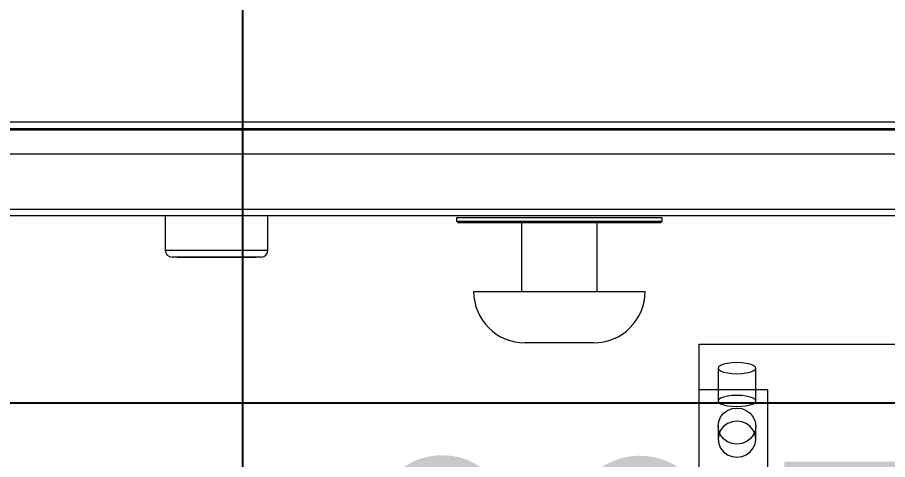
# Model space of a CAD drawing. Extents: x -2187 to 96136, y -11110 to 52208.
# Drawn here: x 48049.7 to 48303.6, y 18395 to 18523.9 of the extents above; entities that cross this region are included whole.
import ezdxf

# ---------------------------------------------------------------- set-up
doc = ezdxf.new("R2010")
doc.units = 0
doc.header["$LTSCALE"] = 1000
doc.header["$MEASUREMENT"] = 0
doc.linetypes.add('ACAD_ISO02W100', pattern=[15, 12, -3])
doc.linetypes.add('HIDDEN', pattern=[0.375, 0.25, -0.125])
doc.layers.add('洗衣房设备', color=4, linetype='Continuous')
doc.styles.add('-宋体', font='', dxfattribs={"width": 0.8})
doc.styles.add('HZHT', font='hztxt_e.shx', dxfattribs={"width": 1.5, "bigfont": 'hztxt.shx'})
doc.styles.get('-宋体').set_extended_font_data('SimSun')
doc.dimstyles.new('50', dxfattribs={"dimscale": 30, "dimtxt": 3.5, "dimasz": 1.5, "dimexe": 0.8, "dimexo": 2, "dimgap": 0.8, "dimtad": 1, "dimdec": 0, "dimrnd": 5, "dimzin": 0, "dimdsep": 46, "dimtxsty": '-宋体', "dimblk": 'OBLIQUE', "dimcen": 0.6, "dimdle": 0.8, "dimclrd": 6, "dimclre": 6, "dimclrt": 6, "dimadec": 0, "dimazin": 0, "dimtfac": 1, "dimtdec": 0, "dimtofl": 0, "dimtmove": 2, "dimatfit": 3, "dimldrblk": 'OBLIQUE', "dimfxl": 0, "dimtolj": 1, "dimtzin": 0, "dimarcsym": 0})
doc.dimstyles.new('75', dxfattribs={"dimscale": 100, "dimtxt": 3, "dimasz": 1, "dimexe": 1, "dimexo": 1, "dimgap": 0.2, "dimtad": 1, "dimdec": 0, "dimrnd": 10, "dimzin": 0, "dimdsep": 46, "dimtxsty": 'HZHT', "dimblk1": 'ARCHTICK', "dimblk2": 'ARCHTICK', "dimsah": 1, "dimcen": 1, "dimdle": 0.5, "dimclrd": 1, "dimclre": 1, "dimadec": 0, "dimazin": 0, "dimtfac": 1, "dimtdec": 0, "dimtix": 1, "dimtmove": 2, "dimatfit": 3, "dimfxl": 0, "dimtolj": 1, "dimtzin": 0, "dimarcsym": 0})

# ---------------------------------------------------------------- blocks, each defined once
blk = doc.blocks.new('_ArchTick')
at = {"color": 0, "linetype": 'ByBlock', "const_width": 0.4}
blk.add_lwpolyline([(-0.5, -0.5), (0.5, 0.5)], dxfattribs=at)
blk = doc.blocks.new('*D128')
at = {"color": 1, "linetype": 'ACAD_ISO02W100', "lineweight": -2, "ltscale": 750}
for p, q in [((46340.1, 18544.5), (46340.1, 17223.45)), ((50290.1, 18544.5), (50290.1, 17223.45)), ((46290.1, 17323.45), (47159.52, 17323.45)), ((50340.1, 17323.45), (48409.52, 17323.45))]:
    blk.add_line(p, q, dxfattribs=at)
at = {"layer": 'Defpoints', "color": 0, "linetype": 'ACAD_ISO02W100', "ltscale": 750}
for p in [(46340.1, 18644.5), (50290.1, 18644.5), (50290.1, 17323.45)]:
    blk.add_point(p, dxfattribs=at)
at = {"color": 1, "linetype": 'ACAD_ISO02W100', "lineweight": -2, "ltscale": 750, "xscale": 100, "yscale": 100, "zscale": 100, "rotation": 180}
blk.add_blockref('_ArchTick', (46340.1, 17323.45), dxfattribs=at)
at = {"color": 1, "linetype": 'ACAD_ISO02W100', "lineweight": -2, "ltscale": 750, "xscale": 100, "yscale": 100, "zscale": 100}
blk.add_blockref('_ArchTick', (50290.1, 17323.45), dxfattribs=at)
at = {"color": 0, "linetype": 'ACAD_ISO02W100', "ltscale": 750, "insert": (47784.52, 17473.45), "char_height": 300, "attachment_point": 2, "style": 'HZHT'}
blk.add_mtext('\\A1;3950', dxfattribs=at)
blk = doc.blocks.new('_OBLIQUE')
at = {"color": 0, "linetype": 'ByBlock'}
blk.add_line((-0.5, -0.5), (0.5, 0.5), dxfattribs=at)
blk = doc.blocks.new('*D116')
at = {"layer": 'Defpoints', "color": 0, "linetype": 'ACAD_ISO02W100', "ltscale": 750}
for p in [(48115.36, 18776.32), (47818.1, 18411.5), (48524.11, 18411.5)]:
    blk.add_point(p, dxfattribs=at)
at = {"layer": '洗衣房设备', "color": 6, "linetype": 'ACAD_ISO02W100', "lineweight": -2, "ltscale": 750}
for p, q in [((48524.11, 18800.32), (48524.11, 18387.5)), ((48175.36, 18776.32), (48548.11, 18776.32)), ((47878.1, 18411.5), (48548.11, 18411.5))]:
    blk.add_line(p, q, dxfattribs=at)
at = {"layer": '洗衣房设备', "color": 6, "linetype": 'ACAD_ISO02W100', "lineweight": -2, "ltscale": 750, "xscale": 45, "yscale": 45, "zscale": 45}
for p, rotation in [((48524.11, 18776.32), 90), ((48524.11, 18411.5), 270)]:
    blk.add_blockref('_OBLIQUE', p, dxfattribs=dict(at, rotation=rotation))
at = {"layer": '洗衣房设备', "color": 6, "linetype": 'ACAD_ISO02W100', "ltscale": 750, "insert": (48447.61, 18593.91), "char_height": 105, "attachment_point": 5, "rotation": 90, "style": '-宋体'}
blk.add_mtext('\\A1;365', dxfattribs=at)
blk = doc.blocks.new('*D117')
at = {"layer": 'Defpoints', "color": 0, "linetype": 'ACAD_ISO02W100', "ltscale": 750}
for p in [(48115.36, 18776.32), (48350.1, 18644.5), (48350.1, 18267.54)]:
    blk.add_point(p, dxfattribs=at)
at = {"layer": '洗衣房设备', "color": 6, "linetype": 'ACAD_ISO02W100', "lineweight": -2, "ltscale": 750}
for p, q in [((48115.36, 18716.32), (48115.36, 18243.54)), ((48350.1, 18584.5), (48350.1, 18243.54)), ((48091.36, 18267.54), (48374.1, 18267.54))]:
    blk.add_line(p, q, dxfattribs=at)
at = {"layer": '洗衣房设备', "color": 6, "linetype": 'ACAD_ISO02W100', "lineweight": -2, "ltscale": 750, "xscale": 45, "yscale": 45, "zscale": 45, "rotation": 180}
blk.add_blockref('_OBLIQUE', (48115.36, 18267.54), dxfattribs=at)
at = {"layer": '洗衣房设备', "color": 6, "linetype": 'ACAD_ISO02W100', "lineweight": -2, "ltscale": 750, "xscale": 45, "yscale": 45, "zscale": 45}
blk.add_blockref('_OBLIQUE', (48350.1, 18267.54), dxfattribs=at)
at = {"layer": '洗衣房设备', "color": 6, "linetype": 'ACAD_ISO02W100', "ltscale": 750, "insert": (48232.73, 18344.04), "char_height": 105, "attachment_point": 5, "style": '-宋体'}
blk.add_mtext('\\A1;235', dxfattribs=at)

msp = doc.modelspace()

# ---------------------------------------------------------------- linework, layer by layer
at = {"color": 7, "linetype": 'Continuous', "lineweight": 15}
for p, q in [((47869.742, 18493.401), (48345.942, 18493.401)), ((47869.742, 18493.401), (48345.942, 18493.401)), ((47870.096, 18491.501), (48345.588, 18491.501)), ((47870.096, 18491.501), (48345.588, 18491.501)), ((47890.196, 18491.101), (48325.488, 18491.101)), ((47890.196, 18491.101), (48325.488, 18491.101)), ((48345.942, 18484.001), (47869.742, 18484.001)), ((48345.942, 18484.001), (47869.742, 18484.001)), ((48345.942, 18467.901), (47869.742, 18467.901)), ((48345.942, 18467.901), (47869.742, 18467.901)), ((48345.942, 18466.001), (47869.742, 18466.001)), ((48345.942, 18466.001), (47869.742, 18466.001)), ((48092.842, 18466.001), (48092.842, 18456.001)), ((48092.842, 18466.001), (48092.842, 18456.001)), ((48122.842, 18456.001), (48122.842, 18466.001)), ((48122.842, 18456.001), (48122.842, 18466.001)), ((48177.842, 18465.501), (48177.842, 18464.501)), ((48180.359, 18465.501), (48177.842, 18465.501)), ((48177.842, 18465.501), (48177.842, 18464.501)), ((48180.359, 18465.501), (48177.842, 18465.501)), ((48237.842, 18465.501), (48180.359, 18465.501)), ((48237.842, 18465.501), (48180.359, 18465.501)), ((48237.842, 18464.501), (48237.842, 18465.501)), ((48237.842, 18464.501), (48237.842, 18465.501)), ((48177.842, 18464.501), (48178.342, 18464.001)), ((48177.842, 18464.501), (48180.359, 18464.501)), ((48177.842, 18464.501), (48178.342, 18464.001)), ((48177.842, 18464.501), (48180.359, 18464.501)), ((48180.817, 18464.001), (48178.342, 18464.001)), ((48180.817, 18464.001), (48178.342, 18464.001)), ((48180.359, 18464.501), (48237.842, 18464.501)), ((48180.359, 18464.501), (48237.842, 18464.501)), ((48237.342, 18464.001), (48180.817, 18464.001)), ((48237.342, 18464.001), (48180.817, 18464.001)), ((48196.842, 18464.001), (48196.842, 18444.001)), ((48196.842, 18464.001), (48196.842, 18444.001)), ((48218.842, 18444.001), (48218.842, 18464.001)), ((48218.842, 18444.001), (48218.842, 18464.001)), ((48237.342, 18464.001), (48237.842, 18464.501)), ((48237.342, 18464.001), (48237.842, 18464.501)), ((48120.842, 18454.001), (48094.842, 18454.001)), ((48120.842, 18454.001), (48094.842, 18454.001)), ((48119.342, 18453.901), (48096.342, 18453.901)), ((48119.342, 18453.901), (48096.342, 18453.901)), ((48182.842, 18444.001), (48232.842, 18444.001)), ((48182.842, 18444.001), (48232.842, 18444.001)), ((48217.842, 18429.001), (48197.842, 18429.001)), ((48217.842, 18429.001), (48197.842, 18429.001)), ((48248.629, 18369.852), (48248.629, 18428.664)), ((48248.629, 18428.664), (48360.629, 18428.664))]:
    msp.add_line(p, q, dxfattribs=at)
at = {"color": 8, "linetype": 'Continuous', "lineweight": 15}
msp.add_line((48092.842, 18456.001), (48122.842, 18456.001), dxfattribs=at)
msp.add_line((48092.842, 18456.001), (48122.842, 18456.001), dxfattribs=at)
at = {"color": 7, "linetype": 'HIDDEN', "lineweight": 0}
for p, q in [((48254.129, 18421.642), (48254.129, 18412.08)), ((48265.129, 18412.08), (48265.129, 18421.642)), ((48268.629, 18415.298), (48248.629, 18415.298)), ((48268.629, 18364.678), (48268.629, 18415.298)), ((48254.129, 18404.759), (48254.129, 18400.955)), ((48265.129, 18400.955), (48265.129, 18404.759))]:
    msp.add_line(p, q, dxfattribs=at)
at = {"color": 7, "linetype": 'Continuous', "lineweight": 15, "flags": 128}
msp.add_lwpolyline([(48265.129, 18421.642), (48264.942, 18422.058), (48264.393, 18422.447), (48263.519, 18422.78), (48262.379, 18423.036), (48261.053, 18423.196), (48259.629, 18423.251), (48258.206, 18423.196), (48256.879, 18423.036), (48255.74, 18422.78), (48254.866, 18422.447), (48254.317, 18422.058), (48254.129, 18421.642), (48254.317, 18421.225), (48254.866, 18420.837), (48255.74, 18420.504), (48256.879, 18420.248), (48258.206, 18420.087), (48259.629, 18420.033), (48261.053, 18420.087), (48262.379, 18420.248), (48263.519, 18420.504), (48264.393, 18420.837), (48264.942, 18421.225), (48265.129, 18421.642)], dxfattribs=at)
at = {"color": 7, "linetype": 'HIDDEN', "lineweight": 0, "flags": 128}
for points in [[(48265.129, 18412.08), (48264.942, 18412.496), (48264.393, 18412.884), (48263.519, 18413.218), (48262.379, 18413.473), (48261.053, 18413.634), (48259.629, 18413.689), (48258.206, 18413.634), (48256.879, 18413.473), (48255.74, 18413.218), (48254.866, 18412.884), (48254.317, 18412.496), (48254.129, 18412.08), (48254.317, 18411.663), (48254.866, 18411.275), (48255.74, 18410.942), (48256.879, 18410.686), (48258.206, 18410.525), (48259.629, 18410.47), (48261.053, 18410.525), (48262.379, 18410.686), (48263.519, 18410.942), (48264.393, 18411.275), (48264.942, 18411.663), (48265.129, 18412.08)], [(48265.129, 18404.759), (48264.942, 18403.397), (48264.393, 18402.129), (48263.519, 18401.04), (48262.379, 18400.204), (48261.053, 18399.678), (48259.629, 18399.499), (48258.206, 18399.678), (48256.879, 18400.204), (48255.74, 18401.04), (48254.866, 18402.129), (48254.317, 18403.397), (48254.129, 18404.759), (48254.317, 18406.12), (48254.866, 18407.388), (48255.74, 18408.477), (48256.879, 18409.313), (48258.206, 18409.839), (48259.629, 18410.018), (48261.053, 18409.839), (48262.379, 18409.313), (48263.519, 18408.477), (48264.393, 18407.388), (48264.942, 18406.12), (48265.129, 18404.759)], [(48265.129, 18400.955), (48264.942, 18402.316), (48264.393, 18403.584), (48263.519, 18404.674), (48262.379, 18405.509), (48261.053, 18406.035), (48259.629, 18406.214), (48258.206, 18406.035), (48256.879, 18405.509), (48255.74, 18404.674), (48254.866, 18403.584), (48254.317, 18402.316), (48254.129, 18400.955), (48254.317, 18399.593), (48254.866, 18398.325), (48255.74, 18397.236), (48256.879, 18396.4), (48258.206, 18395.875), (48259.629, 18395.695), (48261.053, 18395.875), (48262.379, 18396.4), (48263.519, 18397.236), (48264.393, 18398.325), (48264.942, 18399.593), (48265.129, 18400.955)]]:
    msp.add_lwpolyline(points, dxfattribs=at)
at = {"color": 7, "linetype": 'Continuous', "lineweight": 15}
for centre, radius, start, end in [((48094.842, 18456.001), 2, 180, 270), ((48094.842, 18456.001), 2, 180, 270), ((48120.842, 18456.001), 2, 270, 0), ((48120.842, 18456.001), 2, 270, 0), ((48197.842, 18444.001), 15, 180, 270), ((48197.842, 18444.001), 15, 180, 270), ((48217.842, 18444.001), 15, 270, 0), ((48217.842, 18444.001), 15, 270, 0)]:
    msp.add_arc(centre, radius, start, end, dxfattribs=at)

# ---------------------------------------------------------------- dimensions: what is measured, and where the dimension line sits
at = {"color": 1, "linetype": 'ACAD_ISO02W100', "ltscale": 750}
dim = msp.add_linear_dim(base=(50290.097, 17323.451), p1=(46340.097, 18644.501), p2=(50290.097, 18644.501), angle=180, dimstyle='75', override={"dimfxl": 3.25}, dxfattribs=at)
dim.commit()
dim.dimension.update_dxf_attribs({"geometry": '*D128', "text_midpoint": (47784.523, 17323.451), "dimtype": 160})
at = {"layer": '洗衣房设备', "color": 2, "linetype": 'ACAD_ISO02W100', "ltscale": 750}
for base, p2, angle, picture, middle in [((48524.109, 18411.501), (47818.097, 18411.501), 270, '*D116', (48447.609, 18593.911)), ((48350.097, 18267.536), (48350.097, 18644.501), 180, '*D117', (48232.729, 18344.036))]:
    dim = msp.add_linear_dim(base=base, p1=(48115.362, 18776.32), p2=p2, angle=angle, dimstyle='50', dxfattribs=at)
    dim.commit()
    dim.dimension.update_dxf_attribs({"geometry": picture, "text_midpoint": middle})

# ---------------------------------------------------------------- leaders
msp.add_leader([(48104.844, 18747.704), (47543.03, 18116.862)], dimstyle='75', override={"dimscale": 50, "dimgap": 0.2, "dimtad": 0, "dimfxl": 0.5, "dimfxlon": 1}, dxfattribs=at)

doc.saveas('drawing.dxf')
